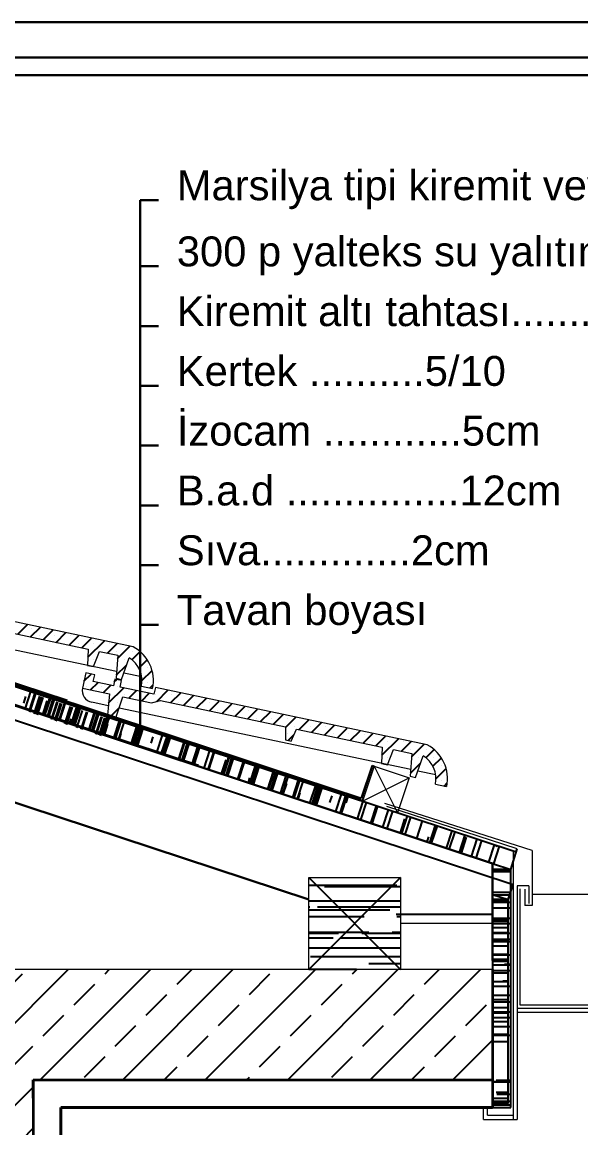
# Model space of a CAD drawing. Extents: x 386248 to 427517, y 4539405 to 4542296.
# Drawn here: x 417822 to 417979.7, y 4541984 to 4542295.7 of the extents above; entities that cross this region are included whole.
import ezdxf

# ---------------------------------------------------------------- set-up
doc = ezdxf.new("R2010")
doc.units = 0
doc.linetypes.add('KESIK', pattern=[0.00325, 0.002, -0.00125])
for name, color, linetype in [('9', 9, 'Continuous'), ('HATCH', 7, 'Continuous'), ('Tarama', 7, 'Continuous')]:
    doc.layers.add(name, color=color, linetype=linetype)
for name, color, linetype, lineweight in [('ASIK', 3, 'Continuous', 20), ('DUVAR', 4, 'Continuous', 35), ('GOR-010', 64, 'Continuous', 13), ('IZOLAS2', 1, 'Continuous', 18), ('KIREMIT', 1, 'Continuous', 20), ('kolon', 1, 'Continuous', 40), ('KP', 1, 'Continuous', 30), ('mer', 30, 'Continuous', 20), ('MERTEK', 2, 'Continuous', 25), ('OLUK', 4, 'Continuous', 15), ('YASTIK', 2, 'Continuous', 25), ('YAZILAR', 1, 'Continuous', 30), ('yazı', 113, 'Continuous', 30)]:
    doc.layers.add(name, color=color, linetype=linetype, lineweight=lineweight)
doc.styles.add('STYLE1', font='')
doc.styles.get('STYLE1').set_extended_font_data('Arial Tur')
doc.linetypes.add('BATTING', pattern='A,0.0001,-0.1,[134,ltypeshp.shx,S=0.1,R=0,X=-0.1,Y=0],-0.2,[134,ltypeshp.shx,S=0.1,R=180,X=0.1,Y=0],-0.1', length=0.4001)

msp = doc.modelspace()

# ---------------------------------------------------------------- hatches: boundary and pattern name
at = {"layer": 'Tarama'}
h = msp.add_hatch(dxfattribs=at)
h.set_pattern_fill('ANSI33', color=256, scale=2.592, angle=360, style=0)
h.set_pattern_definition([(45, (345547.594, 4534986.198), (-11.638412, 11.638412), []), (45, (345559.233, 4534986.198), (-11.638412, 11.638412), [8.2296, -4.1148])])
h.paths.add_polyline_path([(417954.755, 4542028.65), (417355.929, 4542028.65), (417355.929, 4541997.546), (417773.315, 4541997.546), (417773.315, 4541899.05), (417825.155, 4541899.05), (417825.155, 4541997.546), (417954.755, 4541997.546)])

# ---------------------------------------------------------------- linework, layer by layer
at = {"layer": '9', "linetype": 'BATTING', "ltscale": 0.5}
msp.add_line((417954.755, 4542044.215), (417927.555, 4542044.215), dxfattribs=at)
at = {"layer": 'ASIK'}
for p, q in [((417921.403, 4542085.949), (417918.126, 4542076.111)), ((417921.403, 4542085.949), (417931.241, 4542082.672)), ((417921.403, 4542085.949), (417927.964, 4542072.834)), ((417918.126, 4542076.111), (417931.241, 4542082.672)), ((417931.241, 4542082.672), (417927.964, 4542072.834)), ((417918.126, 4542076.111), (417927.964, 4542072.834)), ((417902.915, 4542054.574), (417928.838, 4542054.574)), ((417902.915, 4542028.65), (417902.915, 4542054.574)), ((417928.838, 4542054.574), (417928.838, 4542041.61))]:
    msp.add_line(p, q, dxfattribs=at)
at = {"layer": 'DUVAR'}
for p, q in [((417954.755, 4542028.65), (417954.755, 4541989.77)), ((417825.155, 4541997.546), (417825.155, 4541899.05)), ((417825.155, 4541992.362), (417825.155, 4541997.546)), ((417825.155, 4541997.546), (417954.755, 4541997.546))]:
    msp.add_line(p, q, dxfattribs=at)
at = {"layer": 'GOR-010'}
msp.add_line((418000.505, 4542049.858), (417965.991, 4542049.858), dxfattribs=at)
at = {"layer": 'HATCH', "ltscale": 0.03}
for p, q in [((417823.025, 4542105.611), (417822.427, 4542103.77)), ((417824.419, 4542107.011), (417822.82, 4542102.09)), ((417825.606, 4542106.616), (417824.008, 4542101.698)), ((417825.803, 4542106.565), (417824.201, 4542101.634)), ((417827.301, 4542105.56), (417825.699, 4542100.629)), ((417827.613, 4542105.457), (417827.03, 4542103.66)), ((417826.679, 4542104.909), (417825.328, 4542100.751)), ((417827.806, 4542105.393), (417826.204, 4542100.462)), ((417827.868, 4542105.373), (417826.266, 4542100.442)), ((417829.047, 4542104.42), (417827.76, 4542100.46)), ((417829.8, 4542105.246), (417828.198, 4542100.315)), ((417829.93, 4542105.203), (417828.328, 4542100.272)), ((417829.992, 4542105.183), (417828.39, 4542100.252)), ((417830.675, 4542104.957), (417829.073, 4542100.026)), ((417831.118, 4542104.811), (417829.516, 4542099.88)), ((417831.803, 4542104.074), (417830.201, 4542099.143)), ((417831.995, 4542104.011), (417830.529, 4542099.497)), ((417832.741, 4542103.765), (417831.139, 4542098.834)), ((417833.184, 4542103.619), (417831.581, 4542098.688)), ((417833.989, 4542103.864), (417832.387, 4542098.933)), ((417834.182, 4542103.8), (417832.58, 4542098.869)), ((417835.617, 4542102.815), (417834.015, 4542097.884)), ((417835.992, 4542102.69), (417834.39, 4542097.761)), ((417836.185, 4542102.628), (417834.583, 4542097.697)), ((417836.185, 4542102.628), (417834.583, 4542097.697)), ((417837.371, 4542102.748), (417835.769, 4542097.817)), ((417837.679, 4542102.646), (417836.077, 4542097.715)), ((417838.179, 4542102.481), (417836.577, 4542097.55)), ((417838.246, 4542102.459), (417836.644, 4542097.528)), ((417838.371, 4542102.418), (417836.769, 4542097.487)), ((417835.77, 4542099.328), (417835.326, 4542097.963)), ((417838.991, 4542101.692), (417837.392, 4542096.77)), ((417840.178, 4542101.296), (417838.58, 4542096.378)), ((417840.374, 4542101.246), (417838.772, 4542096.315)), ((417842.369, 4542101.099), (417840.766, 4542096.168)), ((417842.561, 4542101.035), (417840.959, 4542096.104)), ((417843.181, 4542100.83), (417841.625, 4542096.041)), ((417843.624, 4542100.684), (417842.022, 4542095.753)), ((417844.372, 4542099.927), (417842.769, 4542094.996)), ((417844.501, 4542099.884), (417842.899, 4542094.953)), ((417844.564, 4542099.863), (417842.962, 4542094.932)), ((417845.247, 4542099.638), (417843.645, 4542094.707)), ((417845.69, 4542099.492), (417844.087, 4542094.561)), ((417845.995, 4542099.902), (417844.393, 4542094.971)), ((417846.431, 4542099.325), (417844.956, 4542094.785)), ((417846.563, 4542099.715), (417846.361, 4542099.092)), ((417846.142, 4542097.778), (417845.148, 4542094.722)), ((417849.434, 4542098.767), (417847.832, 4542093.836)), ((417849.877, 4542098.621), (417848.275, 4542093.69)), ((417850.748, 4542098.334), (417849.145, 4542093.403)), ((417854.312, 4542097.157), (417852.71, 4542092.226)), ((417854.879, 4542096.97), (417853.277, 4542092.039)), ((417855.13, 4542096.888), (417853.527, 4542091.957)), ((417855.687, 4542096.703), (417854.085, 4542091.772)), ((417856.13, 4542096.557), (417854.528, 4542091.626)), ((417854.937, 4542096.951), (417854.823, 4542096.599)), ((417849.93, 4542095.163), (417849.338, 4542093.339)), ((417858.92, 4542094.277), (417858.322, 4542092.436)), ((417862.574, 4542093.574), (417861.223, 4542089.417)), ((417863.196, 4542094.226), (417861.594, 4542089.295)), ((417863.701, 4542094.059), (417862.099, 4542089.128)), ((417863.764, 4542094.038), (417862.161, 4542089.107)), ((417863.509, 4542094.122), (417862.925, 4542092.325)), ((417867.698, 4542092.74), (417866.096, 4542087.809)), ((417867.891, 4542092.676), (417866.424, 4542088.163)), ((417868.636, 4542092.43), (417867.034, 4542087.499)), ((417869.079, 4542092.284), (417867.476, 4542087.353)), ((417871.512, 4542091.481), (417869.91, 4542086.55)), ((417871.887, 4542091.356), (417870.285, 4542086.426)), ((417872.08, 4542091.294), (417870.478, 4542086.363)), ((417872.08, 4542091.294), (417870.478, 4542086.363)), ((417874.886, 4542090.357), (417873.287, 4542085.436)), ((417876.073, 4542089.962), (417874.475, 4542085.044)), ((417876.27, 4542089.911), (417874.667, 4542084.98)), ((417879.514, 4542087.766), (417878.227, 4542083.806)), ((417880.267, 4542088.592), (417878.664, 4542083.661)), ((417880.397, 4542088.549), (417878.794, 4542083.618)), ((417880.459, 4542088.529), (417878.857, 4542083.598)), ((417881.142, 4542088.303), (417879.54, 4542083.372)), ((417881.585, 4542088.157), (417879.982, 4542083.226)), ((417884.456, 4542087.21), (417882.854, 4542082.279)), ((417884.649, 4542087.146), (417883.046, 4542082.215)), ((417887.838, 4542086.094), (417886.235, 4542081.163)), ((417888.145, 4542085.992), (417886.543, 4542081.061)), ((417888.646, 4542085.827), (417887.043, 4542080.896)), ((417888.713, 4542085.805), (417887.111, 4542080.874)), ((417888.838, 4542085.764), (417887.236, 4542080.833)), ((417892.835, 4542084.445), (417891.233, 4542079.514)), ((417893.028, 4542084.381), (417891.425, 4542079.45)), ((417893.648, 4542084.176), (417892.092, 4542079.387)), ((417894.091, 4542084.03), (417892.488, 4542079.099)), ((417886.236, 4542082.674), (417885.793, 4542081.309)), ((417896.462, 4542083.248), (417894.86, 4542078.317)), ((417896.898, 4542082.671), (417895.423, 4542078.131)), ((417896.608, 4542081.124), (417895.615, 4542078.068)), ((417897.03, 4542083.061), (417896.827, 4542082.438)), ((417899.901, 4542082.113), (417898.299, 4542077.182)), ((417900.344, 4542081.967), (417898.742, 4542077.036)), ((417901.214, 4542081.68), (417899.612, 4542076.749)), ((417904.778, 4542080.503), (417903.176, 4542075.572)), ((417900.397, 4542078.509), (417899.805, 4542076.685)), ((417905.346, 4542080.316), (417903.744, 4542075.385)), ((417905.596, 4542080.234), (417903.994, 4542075.303)), ((417906.154, 4542080.049), (417904.552, 4542075.118)), ((417906.597, 4542079.903), (417904.995, 4542074.972)), ((417905.404, 4542080.297), (417905.289, 4542079.945)), ((417909.387, 4542077.623), (417908.789, 4542075.782)), ((417913.663, 4542077.572), (417912.06, 4542072.641)), ((417913.975, 4542077.468), (417913.391, 4542075.671)), ((417918.165, 4542076.086), (417916.563, 4542071.155)), ((417919.103, 4542075.776), (417917.501, 4542070.845)), ((417921.979, 4542074.827), (417920.377, 4542069.896)), ((417922.354, 4542074.702), (417920.752, 4542069.772)), ((417925.353, 4542073.703), (417923.754, 4542068.782)), ((417926.54, 4542073.308), (417924.942, 4542068.39)), ((417929.98, 4542071.112), (417928.693, 4542067.152)), ((417930.733, 4542071.938), (417929.131, 4542067.007)), ((417931.609, 4542071.649), (417930.007, 4542066.718)), ((417934.923, 4542070.556), (417933.321, 4542065.625)), ((417938.612, 4542069.338), (417937.01, 4542064.407)), ((417939.112, 4542069.173), (417937.51, 4542064.242)), ((417936.703, 4542066.02), (417936.26, 4542064.655)), ((417943.302, 4542067.791), (417941.7, 4542062.86)), ((417944.115, 4542067.522), (417942.558, 4542062.733)), ((417946.929, 4542066.594), (417945.326, 4542061.663)), ((417947.364, 4542066.017), (417945.889, 4542061.477)), ((417950.368, 4542065.459), (417948.766, 4542060.528)), ((417951.681, 4542065.026), (417950.079, 4542060.095)), ((417955.245, 4542063.849), (417953.643, 4542058.918)), ((417956.621, 4542063.395), (417955.019, 4542058.464)), ((417955.87, 4542063.643), (417955.756, 4542063.291)), ((417954.755, 4542056.426), (417959.939, 4542056.426)), ((417954.755, 4542056.294), (417959.939, 4542056.294)), ((417902.915, 4542052.433), (417927.816, 4542052.433)), ((417907.404, 4542052.104), (417928.838, 4542052.104)), ((417954.755, 4542050.434), (417959.939, 4542050.434)), ((417954.755, 4542049.709), (417959.939, 4542049.709)), ((417902.915, 4542048.022), (417928.838, 4542048.022)), ((417902.915, 4542046.31), (417903.255, 4542046.31)), ((417905.428, 4542046.31), (417928.838, 4542046.31)), ((417954.755, 4542048.034), (417959.2, 4542048.034)), ((417954.755, 4542047.921), (417959.2, 4542047.921)), ((417954.755, 4542047.668), (417959.939, 4542047.668)), ((417902.915, 4542045.519), (417925.841, 4542045.519)), ((417902.915, 4542043.61), (417918.598, 4542043.61)), ((417927.816, 4542043.61), (417928.838, 4542043.61)), ((417954.755, 4542046.022), (417959.939, 4542046.022)), ((417954.755, 4542043.125), (417959.939, 4542043.125)), ((417954.755, 4542042.896), (417959.2, 4542042.896)), ((417954.755, 4542042.275), (417959.2, 4542042.275)), ((417954.755, 4542041.61), (417959.939, 4542041.61)), ((417954.755, 4542040.525), (417959.2, 4542040.525)), ((417902.915, 4542039.198), (417919.914, 4542039.198)), ((417902.915, 4542038.935), (417911.354, 4542038.935)), ((417902.915, 4542037.552), (417909.84, 4542037.552)), ((417912.013, 4542037.552), (417928.838, 4542037.552)), ((417917.939, 4542038.935), (417928.838, 4542038.935)), ((417926.499, 4542039.198), (417928.838, 4542039.198)), ((417954.755, 4542039.113), (417959.2, 4542039.113)), ((417954.755, 4542038.91), (417959.939, 4542038.91)), ((417954.755, 4542037.198), (417959.939, 4542037.198)), ((417902.915, 4542034.786), (417928.838, 4542034.786)), ((417954.755, 4542036.629), (417959.2, 4542036.629)), ((417954.755, 4542036.54), (417959.939, 4542036.54)), ((417954.755, 4542035.33), (417959.2, 4542035.33)), ((417903.453, 4542032.35), (417928.838, 4542032.35)), ((417954.755, 4542033.015), (417959.2, 4542033.015)), ((417954.755, 4542032.787), (417959.939, 4542032.787)), ((417954.755, 4542031.547), (417959.2, 4542031.547)), ((417954.755, 4542030.983), (417959.2, 4542030.983)), ((417902.915, 4542028.794), (417916.425, 4542028.794)), ((417919.914, 4542030.375), (417928.838, 4542030.375)), ((417954.755, 4542029.955), (417959.939, 4542029.955)), ((417954.755, 4542028.375), (417959.939, 4542028.375)), ((417954.755, 4542027.764), (417959.2, 4542027.764)), ((417958.125, 4542030.153), (417959.939, 4542030.153)), ((417954.755, 4542025.337), (417959.2, 4542025.337)), ((417957.644, 4542025.506), (417959.2, 4542025.506)), ((417954.755, 4542023.981), (417959.2, 4542023.981)), ((417954.755, 4542023.963), (417959.939, 4542023.963)), ((417954.755, 4542021.395), (417959.939, 4542021.395)), ((417954.755, 4542020.199), (417959.2, 4542020.199)), ((417954.755, 4542019.552), (417959.939, 4542019.552)), ((417954.755, 4542017.997), (417959.2, 4542017.997)), ((417954.755, 4542016.786), (417959.939, 4542016.786)), ((417954.755, 4542016.416), (417959.2, 4542016.416)), ((417954.755, 4542015.14), (417959.939, 4542015.14)), ((417954.755, 4542014.044), (417959.2, 4542014.044)), ((417954.755, 4542012.638), (417959.939, 4542012.638)), ((417954.755, 4542012.633), (417959.2, 4542012.633)), ((417954.755, 4542010.487), (417959.2, 4542010.487)), ((417954.755, 4542010.202), (417959.939, 4542010.202)), ((417954.755, 4542008.398), (417959.2, 4542008.398)), ((417954.755, 4541997.11), (417959.2, 4541997.11)), ((417954.755, 4541997.038), (417959.939, 4541997.038)), ((417955.838, 4541997.506), (417959.2, 4541997.506)), ((417956.018, 4541997.499), (417959.939, 4541997.499)), ((417955.781, 4541994.078), (417959.2, 4541994.078)), ((417955.952, 4541993.502), (417959.939, 4541993.502)), ((417954.755, 4541992.384), (417959.2, 4541992.384)), ((417954.755, 4541991.526), (417959.939, 4541991.526)), ((417954.755, 4541991.491), (417959.2, 4541991.491)), ((417954.755, 4541990.484), (417959.939, 4541990.484))]:
    msp.add_line(p, q, dxfattribs=at)
at = {"layer": 'IZOLAS2'}
for p, q in [((417928.838, 4542041.61), (417928.838, 4542028.65)), ((417954.755, 4542041.61), (417928.838, 4542041.61)), ((417954.755, 4542028.65), (417954.755, 4542041.61)), ((417954.755, 4542028.65), (417355.929, 4542028.65)), ((417928.838, 4542028.65), (417902.915, 4542028.65)), ((417902.915, 4542028.65), (417902.915, 4542028.65))]:
    msp.add_line(p, q, dxfattribs=at)
at = {"layer": 'KIREMIT'}
for p, q in [((417853.38, 4542119.623), (417776.644, 4542135.782)), ((417853.38, 4542119.623), (417776.644, 4542135.782)), ((417853.38, 4542119.623), (417776.644, 4542135.782)), ((417816.437, 4542124.091), (417840.663, 4542118.989)), ((417840.663, 4542118.989), (417840.489, 4542114.39)), ((417842.138, 4542114.042), (417843.834, 4542118.321)), ((417843.834, 4542118.321), (417849.047, 4542117.223)), ((417849.047, 4542117.223), (417848.55, 4542110.772)), ((417849.047, 4542117.223), (417848.55, 4542110.772)), ((417850.072, 4542110.452), (417852.218, 4542116.556)), ((417850.072, 4542110.452), (417852.218, 4542116.556)), ((417839.97, 4542112.282), (417839.062, 4542107.969)), ((417839.97, 4542112.282), (417839.062, 4542107.969)), ((417842.507, 4542111.747), (417839.97, 4542112.282)), ((417840.489, 4542114.39), (417842.138, 4542114.042)), ((417842.106, 4542109.845), (417842.507, 4542111.747)), ((417842.106, 4542109.845), (417842.507, 4542111.747)), ((417847.814, 4542108.643), (417842.106, 4542109.845)), ((417847.814, 4542108.643), (417842.106, 4542109.845)), ((417848.215, 4542110.545), (417847.814, 4542108.643)), ((417848.215, 4542110.545), (417847.814, 4542108.643)), ((417850.117, 4542110.145), (417848.215, 4542110.545)), ((417850.117, 4542110.145), (417848.215, 4542110.545)), ((417848.55, 4542110.772), (417850.072, 4542110.452)), ((417848.55, 4542110.772), (417850.072, 4542110.452)), ((417849.716, 4542108.242), (417850.117, 4542110.145)), ((417849.716, 4542108.242), (417850.117, 4542110.145)), ((417855.683, 4542108.541), (417858.853, 4542107.873)), ((417855.683, 4542108.541), (417858.853, 4542107.873)), ((417839.062, 4542107.969), (417846.672, 4542106.367)), ((417839.062, 4542107.969), (417846.672, 4542106.367)), ((417846.672, 4542106.367), (417846.078, 4542100.399)), ((417846.672, 4542106.367), (417846.078, 4542100.399)), ((417848.614, 4542099.864), (417850.477, 4542105.565)), ((417848.614, 4542099.864), (417850.477, 4542105.565)), ((417859.229, 4542106.239), (417849.716, 4542108.242)), ((417859.229, 4542106.239), (417849.716, 4542108.242)), ((417850.477, 4542105.565), (417858.531, 4542103.869)), ((417850.477, 4542105.565), (417858.531, 4542103.869)), ((417859.63, 4542108.142), (417859.229, 4542106.239)), ((417859.63, 4542108.142), (417859.229, 4542106.239)), ((417936.366, 4542091.982), (417859.63, 4542108.142)), ((417936.366, 4542091.982), (417859.63, 4542108.142)), ((417936.366, 4542091.982), (417859.63, 4542108.142)), ((417858.531, 4542103.869), (417861.092, 4542104.522)), ((417858.531, 4542103.869), (417861.092, 4542104.522)), ((417861.092, 4542104.522), (417896.379, 4542097.091)), ((417861.092, 4542104.522), (417896.379, 4542097.091)), ((417846.078, 4542100.399), (417848.614, 4542099.864)), ((417846.078, 4542100.399), (417848.614, 4542099.864)), ((417896.379, 4542097.091), (417896.392, 4542093.379)), ((417897.914, 4542093.059), (417899.423, 4542096.45)), ((417899.423, 4542096.45), (417923.649, 4542091.348)), ((417896.392, 4542093.379), (417897.914, 4542093.059)), ((417923.649, 4542091.348), (417923.475, 4542086.749)), ((417925.124, 4542086.401), (417926.82, 4542090.68)), ((417926.82, 4542090.68), (417932.033, 4542089.583)), ((417923.475, 4542086.749), (417925.124, 4542086.401)), ((417932.033, 4542089.583), (417931.535, 4542083.131)), ((417933.057, 4542082.811), (417935.204, 4542088.915)), ((417931.535, 4542083.131), (417933.057, 4542082.811)), ((417938.668, 4542080.9), (417941.839, 4542080.232))]:
    msp.add_line(p, q, dxfattribs=at)
at = {"layer": 'KIREMIT', "color": 2}
for p, q in [((417848.695, 4542112.661), (417766.439, 4542129.984)), ((417848.695, 4542112.661), (417766.439, 4542129.984)), ((417848.695, 4542112.661), (417766.439, 4542129.984)), ((417855.768, 4542111.172), (417850.7, 4542112.239)), ((417846.336, 4542102.993), (417841.665, 4542103.977)), ((417846.336, 4542102.993), (417841.665, 4542103.977)), ((417931.681, 4542085.02), (417849.424, 4542102.343)), ((417931.681, 4542085.02), (417849.424, 4542102.343)), ((417931.681, 4542085.02), (417849.424, 4542102.343)), ((417938.754, 4542083.531), (417933.686, 4542084.598))]:
    msp.add_line(p, q, dxfattribs=at)
at = {"layer": 'KIREMIT'}
for centre, radius, end in [((417848.284, 4542110.099), 10.802, 61.8476), ((417848.284, 4542110.099), 10.802, 61.8476), ((417848.284, 4542110.099), 7.561, 58.64485), ((417848.284, 4542110.099), 7.561, 58.64485), ((417931.27, 4542082.458), 10.802, 61.8476), ((417931.27, 4542082.458), 7.561, 58.64485)]:
    msp.add_arc(centre, radius, 348.1078, end, dxfattribs=at)
at = {"layer": 'KIREMIT', "color": 2}
msp.add_arc((417842.36, 4542107.275), 3.37, 168.1078, 258.1078, dxfattribs=at)
msp.add_arc((417842.36, 4542107.275), 3.37, 168.1078, 258.1078, dxfattribs=at)
at = {"layer": 'kolon'}
for p, q in [((417954.755, 4541989.77), (417832.931, 4541989.77)), ((417832.931, 4541989.77), (417832.931, 4541891.274))]:
    msp.add_line(p, q, dxfattribs=at)
at = {"layer": 'KP'}
for p, q in [((417358.479, 4542255.578), (417871.769, 4542086.192)), ((417441.465, 4542227.937), (417954.755, 4542058.552)), ((417513.266, 4542176.944), (417902.915, 4542048.36)), ((417954.755, 4542031.253), (417954.755, 4542058.552))]:
    msp.add_line(p, q, dxfattribs=at)
at = {"layer": 'mer', "linetype": 'KESIK', "ltscale": 50}
for p, q in [((417358.479, 4542261.379), (417834.624, 4542104.251)), ((417441.465, 4542233.738), (417917.61, 4542076.61)), ((417921.07, 4542086.058), (417917.817, 4542076.201))]:
    msp.add_line(p, q, dxfattribs=at)
at = {"layer": 'MERTEK'}
for p, q in [((417358.479, 4542261.72), (417834.726, 4542104.559)), ((417358.479, 4542261.038), (417878.578, 4542089.405)), ((417441.465, 4542234.079), (417917.711, 4542076.918)), ((417441.465, 4542233.397), (417961.431, 4542061.808)), ((417514.617, 4542199.784), (417960.594, 4542052.612)), ((417825.703, 4542106.087), (417824.078, 4542101.164)), ((417826.934, 4542105.681), (417825.309, 4542100.757)), ((417861.598, 4542094.753), (417859.974, 4542089.829)), ((417862.829, 4542094.347), (417861.204, 4542089.423)), ((417920.788, 4542086.154), (417917.711, 4542076.918)), ((417920.788, 4542086.154), (417921.403, 4542085.949)), ((417912.065, 4542078.099), (417910.44, 4542073.175)), ((417913.296, 4542077.693), (417911.671, 4542072.769)), ((417959.939, 4542056.841), (417961.705, 4542062.72)), ((417954.755, 4542058.552), (417959.939, 4542056.841)), ((417954.755, 4542056.841), (417954.755, 4541989.77)), ((417959.939, 4542056.841), (417954.755, 4542056.841)), ((417954.755, 4542056.841), (417954.755, 4541989.77)), ((417959.939, 4542056.841), (417954.755, 4542056.841)), ((417954.755, 4542056.841), (417954.755, 4541989.77)), ((417959.939, 4542056.841), (417954.755, 4542056.841)), ((417959.939, 4541989.77), (417959.939, 4542056.841)), ((417959.939, 4541989.77), (417959.939, 4542056.841)), ((417959.939, 4541989.77), (417959.939, 4542056.841)), ((417928.838, 4542054.574), (417902.915, 4542028.65)), ((417902.915, 4542054.574), (417928.838, 4542028.65)), ((417959.2, 4542048.39), (417960.594, 4542052.612)), ((417954.755, 4542049.857), (417959.2, 4542048.39)), ((417959.2, 4542048.39), (417954.755, 4542048.39)), ((417959.2, 4542048.39), (417954.755, 4542048.39)), ((417959.2, 4542048.39), (417954.755, 4542048.39)), ((417959.2, 4541990.878), (417959.2, 4542048.39)), ((417959.2, 4541990.878), (417959.2, 4542048.39)), ((417959.2, 4541990.878), (417959.2, 4542048.39)), ((417954.755, 4541990.878), (417959.2, 4541990.878)), ((417954.755, 4541990.878), (417959.2, 4541990.878)), ((417954.755, 4541990.878), (417959.2, 4541990.878)), ((417954.755, 4541989.77), (417959.939, 4541989.77)), ((417954.755, 4541989.77), (417959.939, 4541989.77)), ((417954.755, 4541989.77), (417959.939, 4541989.77))]:
    msp.add_line(p, q, dxfattribs=at)
at = {"layer": 'OLUK'}
for p, q in [((417965.991, 4542062.223), (417924.375, 4542075.459)), ((417961.705, 4542062.72), (417924.922, 4542074.569)), ((417960.594, 4542061.957), (417934.616, 4542070.611)), ((417960.594, 4542061.957), (417960.594, 4541986.433)), ((417960.594, 4542061.957), (417960.594, 4541987.62)), ((417965.991, 4542062.223), (417965.991, 4542046.667)), ((417965, 4542052.224), (417961.705, 4542052.224)), ((417961.705, 4542052.224), (417961.705, 4541986.433)), ((417962.594, 4542018.591), (417962.594, 4542051.407)), ((417963.889, 4542051.335), (417963.889, 4542046.667)), ((417965, 4542052.224), (417965, 4542047.321)), ((417965.991, 4542046.667), (417963.889, 4542046.667)), ((418000.505, 4542018.591), (417962.594, 4542018.591)), ((418001.454, 4542017.702), (417961.705, 4542017.702)), ((417961.705, 4542016.515), (417961.705, 4541986.433)), ((418002.403, 4542016.515), (417961.705, 4542016.515)), ((417952.22, 4541986.433), (417952.22, 4541989.77)), ((417953.407, 4541987.62), (417953.407, 4541989.77)), ((417953.407, 4541987.62), (417960.594, 4541987.62)), ((417952.22, 4541986.433), (417961.705, 4541986.433))]:
    msp.add_line(p, q, dxfattribs=at)
at = {"layer": 'Tarama', "ltscale": 0.03}
for p, q in [((417820.808, 4542123.17), (417823.559, 4542125.903)), ((417824.422, 4542122.409), (417827.173, 4542125.142)), ((417824.742, 4542124.903), (417824.742, 4542124.903)), ((417828.035, 4542121.648), (417830.786, 4542124.381)), ((417826.917, 4542122.713), (417826.917, 4542122.713)), ((417831.282, 4542122.698), (417831.282, 4542122.698)), ((417831.649, 4542120.887), (417834.4, 4542123.62)), ((417835.263, 4542120.126), (417838.014, 4542122.858)), ((417835.647, 4542122.683), (417835.647, 4542122.683)), ((417838.877, 4542119.365), (417841.628, 4542122.097)), ((417840.576, 4542116.703), (417845.241, 4542121.336)), ((417833.457, 4542120.508), (417833.457, 4542120.508)), ((417837.822, 4542120.493), (417837.822, 4542120.493)), ((417842.187, 4542120.478), (417842.187, 4542120.478)), ((417844.362, 4542118.288), (417844.362, 4542118.288)), ((417846.104, 4542117.843), (417848.855, 4542120.575)), ((417846.552, 4542120.463), (417846.552, 4542120.463)), ((417848.727, 4542118.273), (417848.727, 4542118.273)), ((417848.98, 4542116.349), (417852.469, 4542119.814)), ((417853.009, 4542116.001), (417855.319, 4542118.295)), ((417853.092, 4542118.259), (417853.092, 4542118.259)), ((417842.172, 4542116.113), (417842.172, 4542116.113)), ((417850.902, 4542116.083), (417850.902, 4542116.083)), ((417854.981, 4542113.609), (417857.353, 4542115.965)), ((417855.267, 4542116.069), (417855.267, 4542116.069)), ((417839.481, 4542109.957), (417841.497, 4542111.96)), ((417839.481, 4542109.957), (417841.497, 4542111.96)), ((417848.616, 4542111.638), (417851.494, 4542114.496)), ((417855.845, 4542110.117), (417858.701, 4542112.954)), ((417855.845, 4542110.117), (417858.701, 4542112.954)), ((417857.442, 4542113.879), (417857.442, 4542113.879)), ((417841.37, 4542107.483), (417843.461, 4542109.56)), ((417841.37, 4542107.483), (417843.461, 4542109.56)), ((417844.984, 4542106.722), (417847.074, 4542108.799)), ((417844.984, 4542106.722), (417847.074, 4542108.799)), ((417848.051, 4542109.769), (417848.725, 4542110.438)), ((417848.051, 4542109.769), (417848.725, 4542110.438)), ((417857.428, 4542109.514), (417857.428, 4542109.514)), ((417857.428, 4542109.514), (417857.428, 4542109.514)), ((417858.121, 4542108.027), (417859.021, 4542108.921)), ((417858.121, 4542108.027), (417859.021, 4542108.921)), ((417840.107, 4542108.404), (417840.107, 4542108.404)), ((417840.107, 4542108.404), (417840.107, 4542108.404)), ((417844.472, 4542108.389), (417844.472, 4542108.389)), ((417844.472, 4542108.389), (417844.472, 4542108.389)), ((417846.416, 4542103.794), (417850.688, 4542108.038)), ((417846.416, 4542103.794), (417850.688, 4542108.038)), ((417848.837, 4542108.375), (417848.837, 4542108.375)), ((417848.837, 4542108.375), (417848.837, 4542108.375)), ((417851.012, 4542106.185), (417851.012, 4542106.185)), ((417851.012, 4542106.185), (417851.012, 4542106.185)), ((417852.211, 4542105.2), (417854.302, 4542107.277)), ((417852.211, 4542105.2), (417854.302, 4542107.277)), ((417855.377, 4542106.17), (417855.377, 4542106.17)), ((417855.377, 4542106.17), (417855.377, 4542106.17)), ((417855.825, 4542104.439), (417857.916, 4542106.516)), ((417855.825, 4542104.439), (417857.916, 4542106.516)), ((417859.742, 4542106.155), (417859.742, 4542106.155)), ((417859.742, 4542106.155), (417859.742, 4542106.155)), ((417860.011, 4542104.246), (417863.18, 4542107.394)), ((417860.011, 4542104.246), (417863.18, 4542107.394)), ((417864.043, 4542103.901), (417866.794, 4542106.633)), ((417864.107, 4542106.14), (417864.107, 4542106.14)), ((417867.656, 4542103.14), (417870.407, 4542105.872)), ((417868.472, 4542106.125), (417868.472, 4542106.125)), ((417847.15, 4542100.173), (417849.467, 4542102.475)), ((417847.15, 4542100.173), (417849.467, 4542102.475)), ((417848.823, 4542104.01), (417848.823, 4542104.01)), ((417848.823, 4542104.01), (417848.823, 4542104.01)), ((417866.283, 4542103.95), (417866.283, 4542103.95)), ((417870.648, 4542103.935), (417870.648, 4542103.935)), ((417871.27, 4542102.379), (417874.021, 4542105.111)), ((417874.884, 4542101.618), (417877.635, 4542104.35)), ((417875.013, 4542103.921), (417875.013, 4542103.921)), ((417878.498, 4542100.857), (417881.249, 4542103.589)), ((417879.378, 4542103.906), (417879.378, 4542103.906)), ((417882.111, 4542100.096), (417884.862, 4542102.828)), ((417846.633, 4542101.835), (417846.633, 4542101.835)), ((417846.633, 4542101.835), (417846.633, 4542101.835)), ((417877.188, 4542101.731), (417877.188, 4542101.731)), ((417881.553, 4542101.716), (417881.553, 4542101.716)), ((417885.725, 4542099.335), (417888.476, 4542102.067)), ((417885.918, 4542101.701), (417885.918, 4542101.701)), ((417888.093, 4542099.511), (417888.093, 4542099.511)), ((417889.339, 4542098.574), (417892.09, 4542101.306)), ((417890.283, 4542101.686), (417890.283, 4542101.686)), ((417892.458, 4542099.496), (417892.458, 4542099.496)), ((417892.953, 4542097.813), (417895.703, 4542100.545)), ((417896.38, 4542096.866), (417899.317, 4542099.784)), ((417896.823, 4542099.481), (417896.823, 4542099.481)), ((417898.998, 4542097.291), (417898.998, 4542097.291)), ((417900.18, 4542096.29), (417902.931, 4542099.023)), ((417903.363, 4542097.277), (417903.363, 4542097.277)), ((417903.794, 4542095.529), (417906.545, 4542098.262)), ((417907.408, 4542094.768), (417910.158, 4542097.501)), ((417907.728, 4542097.262), (417907.728, 4542097.262)), ((417911.021, 4542094.007), (417913.772, 4542096.74)), ((417896.808, 4542095.116), (417896.808, 4542095.116)), ((417897.099, 4542093.23), (417898.696, 4542094.817)), ((417909.903, 4542095.072), (417909.903, 4542095.072)), ((417914.268, 4542095.057), (417914.268, 4542095.057)), ((417914.635, 4542093.246), (417917.386, 4542095.979)), ((417918.249, 4542092.485), (417921, 4542095.218)), ((417918.633, 4542095.042), (417918.633, 4542095.042)), ((417921.862, 4542091.724), (417924.613, 4542094.457)), ((417923.562, 4542089.062), (417928.227, 4542093.696)), ((417929.09, 4542090.202), (417931.841, 4542092.935)), ((417916.443, 4542092.867), (417916.443, 4542092.867)), ((417920.808, 4542092.852), (417920.808, 4542092.852)), ((417925.173, 4542092.837), (417925.173, 4542092.837)), ((417927.348, 4542090.647), (417927.348, 4542090.647)), ((417929.538, 4542092.822), (417929.538, 4542092.822)), ((417931.713, 4542090.632), (417931.713, 4542090.632)), ((417931.966, 4542088.708), (417935.455, 4542092.174)), ((417935.995, 4542088.36), (417938.305, 4542090.654)), ((417936.078, 4542090.618), (417936.078, 4542090.618)), ((417925.158, 4542088.472), (417925.158, 4542088.472)), ((417931.602, 4542083.997), (417934.479, 4542086.855)), ((417933.888, 4542088.443), (417933.888, 4542088.443)), ((417937.967, 4542085.968), (417940.339, 4542088.324)), ((417938.253, 4542088.428), (417938.253, 4542088.428)), ((417938.831, 4542082.476), (417941.687, 4542085.313)), ((417940.428, 4542086.238), (417940.428, 4542086.238)), ((417940.413, 4542081.873), (417940.413, 4542081.873)), ((417941.107, 4542080.386), (417942.007, 4542081.28))]:
    msp.add_line(p, q, dxfattribs=at)
at = {"layer": 'YASTIK'}
msp.add_line((417882.09, 4542082.531), (417856.166, 4542091.086), dxfattribs=at)
at = {"layer": 'YAZILAR', "color": 133, "ltscale": 5}
for points in [[(417230.403, 4542295.7), (418356.269, 4542295.7), (418356.269, 4539405.231), (417230.403, 4539405.231)], [(417240.403, 4542285.7), (418346.269, 4542285.7), (418346.269, 4539411.988), (417240.403, 4539411.988)], [(417245.403, 4542280.7), (418341.269, 4542280.7), (418341.269, 4539416.988), (417245.403, 4539416.988)]]:
    msp.add_lwpolyline(points, close=True, dxfattribs=at)
at = {"layer": 'yazı', "color": 3}
for p, q in [((417855.319, 4542097.081), (417855.319, 4542245.506)), ((417855.319, 4542245.506), (417860.503, 4542245.506)), ((417855.319, 4542226.867), (417860.503, 4542226.867)), ((417855.319, 4542210.019), (417860.503, 4542210.019)), ((417855.319, 4542193.171), (417860.503, 4542193.171)), ((417855.319, 4542176.323), (417860.503, 4542176.323)), ((417855.319, 4542159.475), (417860.503, 4542159.475)), ((417855.319, 4542142.627), (417860.503, 4542142.627)), ((417855.319, 4542142.627), (417860.503, 4542142.627)), ((417855.319, 4542125.779), (417860.503, 4542125.779))]:
    msp.add_line(p, q, dxfattribs=at)

# ---------------------------------------------------------------- texts
at = {"layer": 'yazı', "color": 3, "style": 'STYLE1'}
for s, p in [('Marsilya tipi kiremit veya ondilin', (417865.687, 4542245.506)), ('300 p yalteks su yalıtım membranı.....0.60 cm', (417865.687, 4542226.867)), ('Kiremit altı tahtası........ 2cm', (417865.687, 4542210.019)), ('Kertek ..........5/10', (417865.687, 4542193.171)), ('İzocam ............5cm', (417865.687, 4542176.323)), ('B.a.d ...............12cm', (417865.687, 4542159.475)), ('Sıva.............2cm', (417865.687, 4542142.627)), ('Tavan boyası', (417865.687, 4542125.779))]:
    msp.add_text(s, height=8.424, dxfattribs=at).set_placement(p)

doc.saveas('drawing.dxf')
